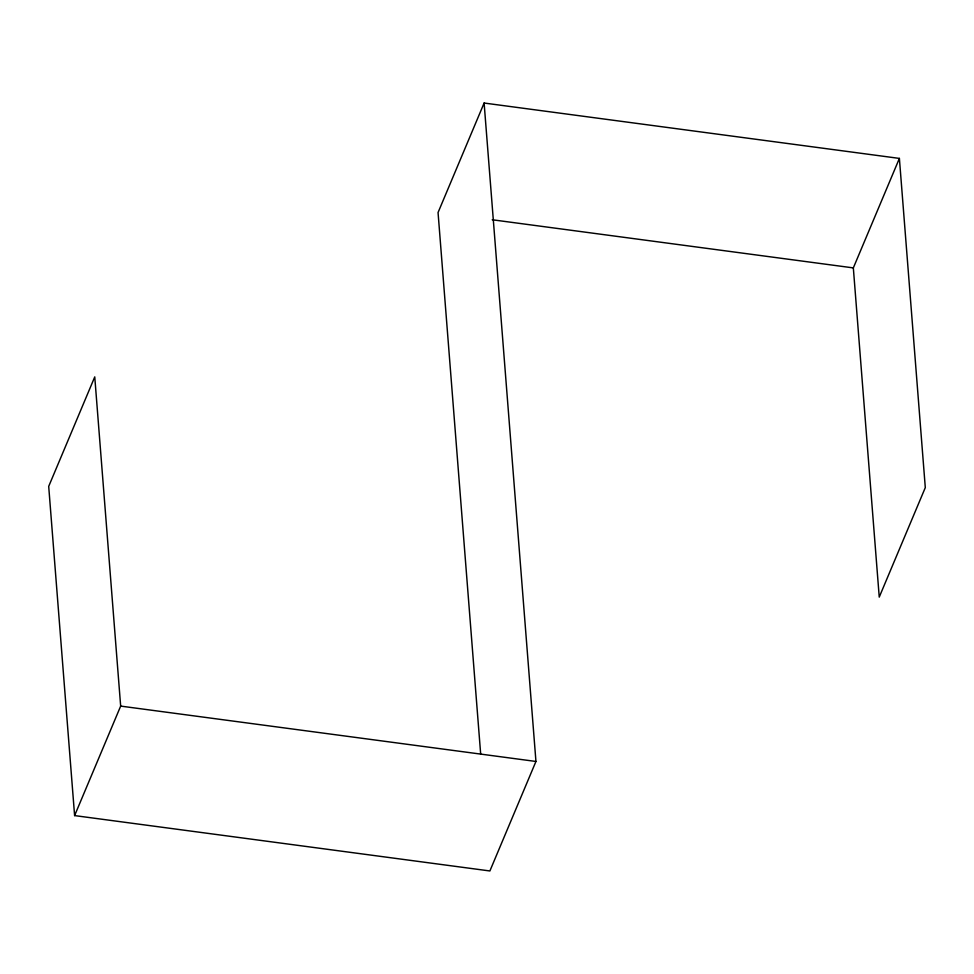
<?xml version="1.0" encoding="UTF-8"?>
<svg xmlns="http://www.w3.org/2000/svg" width="974" height="974" viewBox="0 0 974 974"><rect width="100%" height="100%" fill="white"/><g stroke="black" fill="none" stroke-linecap="round" stroke-linejoin="round"><path stroke-width="1.46" d="M74.608 815.591L120.666 706.101L94.758 376.889L48.7 486.379L74.608 815.591L489.885 870.963L535.943 761.461L484.115 103.037L899.392 158.409L925.3 487.621L879.242 597.111L853.334 267.899L899.392 158.409M484.115 103.037L438.057 212.539L480.681 754.144M492.223 219.759L853.334 267.899M120.666 706.101L535.943 761.461"/></g></svg>
